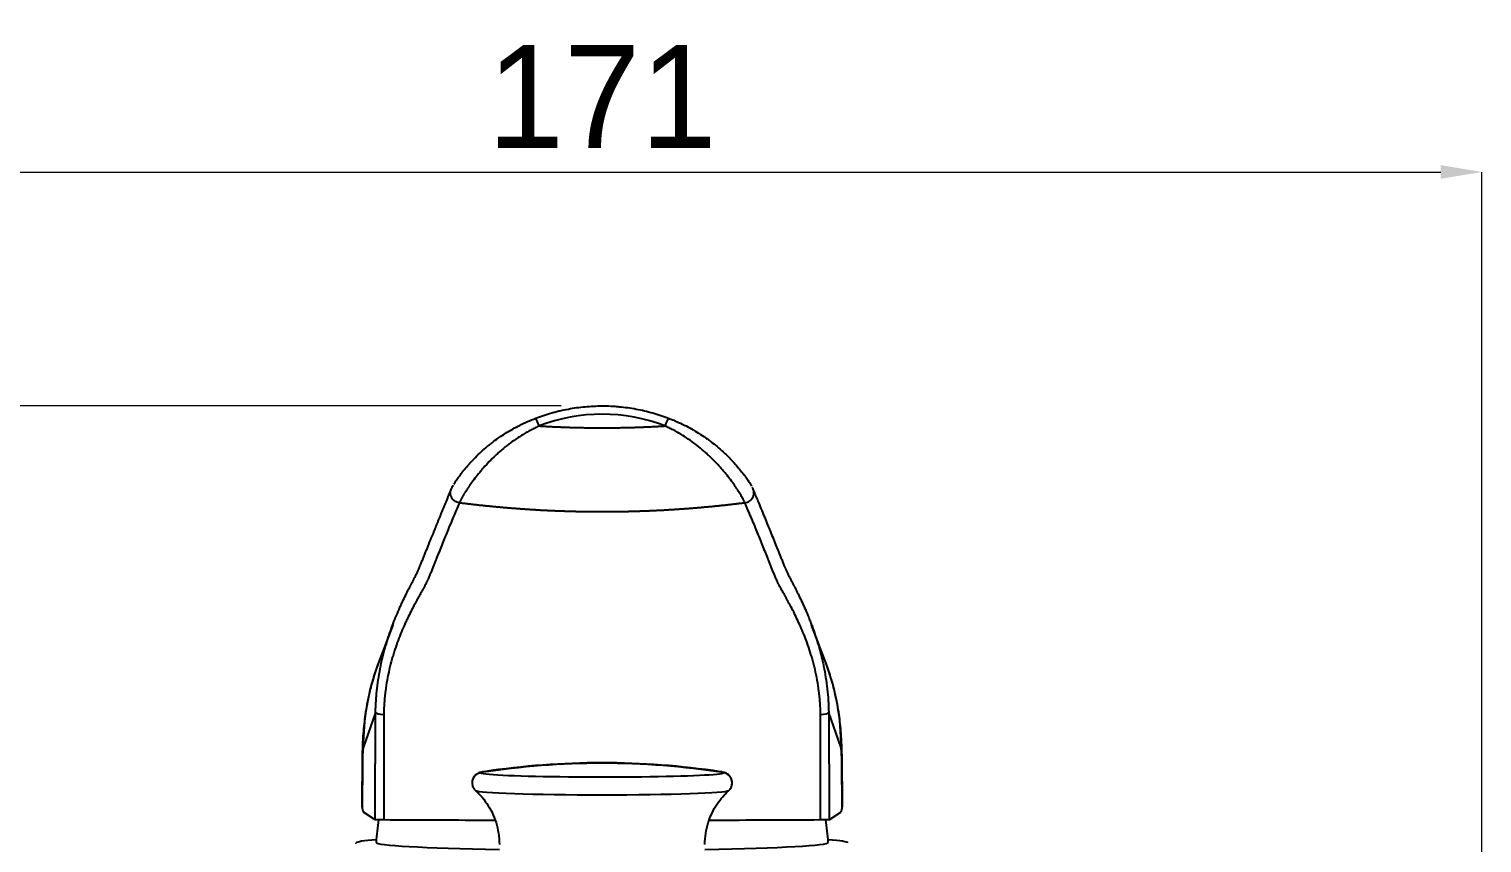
# Model space of a CAD drawing. Extents: x 0 to 1128, y 0 to 827.
# Drawn here: x 217.8 to 359.2, y 289.4 to 368.5 of the extents above; entities that cross this region are included whole.
import ezdxf

# ---------------------------------------------------------------- set-up
doc = ezdxf.new("R2010")
doc.units = 0
doc.header["$LTSCALE"] = 10
doc.header["$MEASUREMENT"] = 0
doc.header["$PDMODE"] = 3
doc.header["$PDSIZE"] = -10
doc.layers.get('0').update_dxf_attribs({"linetype": 'CONTINUOUS'})
doc.layers.get('DEFPOINTS').update_dxf_attribs({"linetype": 'CONTINUOUS'})
doc.layers.add('1', color=7, linetype='CONTINUOUS')
doc.styles.add('Daelim Dimension', font='')
doc.styles.get('Daelim Dimension').set_extended_font_data('나눔고딕')
doc.dimstyles.new('DEFAULT', dxfattribs={"dimscale": 2, "dimtxt": 2, "dimasz": 2, "dimexe": 0, "dimexo": 2, "dimgap": 1, "dimtad": 1, "dimdec": 1, "dimzin": 9, "dimdsep": 46, "dimtxsty": 'Daelim Dimension', "dimcen": 0.5, "dimclrd": 252, "dimclre": 252, "dimclrt": 3, "dimadec": 1, "dimazin": 0, "dimtfac": 1, "dimtdec": 1, "dimtix": 1, "dimtmove": 0, "dimatfit": 3, "dimfxl": 1, "dimtolj": 1, "dimtzin": 1, "dimlwd": 9, "dimlwe": 9, "dimarcsym": 0})

# ---------------------------------------------------------------- blocks, each defined once
blk = doc.blocks.new('*D21')
at = {"color": 5, "lineweight": 9, "ltscale": 0.5, "transparency": 16777216}
for p, q in [((269.57, 331.87), (148.31, 331.87)), ((148.31, 236.67), (148.31, 327.87)), ((209.6, 232.67), (148.31, 232.67))]:
    blk.add_line(p, q, dxfattribs=at)
at = {"color": 5, "ltscale": 0.5, "transparency": 16777216}
for points in [[(147.64, 327.87), (148.98, 327.87), (148.31, 331.87)], [(147.64, 236.67), (148.98, 236.67), (148.31, 232.67)]]:
    blk.add_solid(points, dxfattribs=at)
at = {"layer": 'DEFPOINTS', "color": 0, "ltscale": 0.5, "transparency": 16777216}
for p in [(148.31, 331.87), (273.57, 331.87), (213.6, 232.67)]:
    blk.add_point(p, dxfattribs=at)
at = {"color": 7, "lineweight": -3, "ltscale": 0.5, "transparency": 16777216, "insert": (140.87, 282.27), "char_height": 10, "attachment_point": 5, "rotation": 90, "style": 'Daelim Dimension'}
blk.add_mtext('\\A1;99', dxfattribs=at)
blk = doc.blocks.new('*D22')
at = {"color": 5, "lineweight": 9, "ltscale": 0.5, "transparency": 16777216}
for p, q in [((187.97, 257.17), (187.97, 354.62)), ((191.97, 354.62), (355.16, 354.62)), ((359.16, 257.17), (359.16, 354.62))]:
    blk.add_line(p, q, dxfattribs=at)
at = {"color": 5, "ltscale": 0.5, "transparency": 16777216}
for points in [[(191.97, 355.29), (191.97, 353.96), (187.97, 354.62)], [(355.16, 355.29), (355.16, 353.96), (359.16, 354.62)]]:
    blk.add_solid(points, dxfattribs=at)
at = {"layer": 'DEFPOINTS', "color": 0, "ltscale": 0.5, "transparency": 16777216}
for p in [(359.16, 354.62), (187.97, 253.17), (359.16, 253.17)]:
    blk.add_point(p, dxfattribs=at)
at = {"color": 7, "lineweight": -3, "ltscale": 0.5, "transparency": 16777216, "insert": (273.57, 361.96), "char_height": 10, "attachment_point": 5, "style": 'Daelim Dimension'}
blk.add_mtext('\\A1;171', dxfattribs=at)

msp = doc.modelspace()

# ---------------------------------------------------------------- linework, layer by layer
at = {"layer": '1', "color": 7, "linetype": 'Continuous', "lineweight": -3}
for p, q in [((253.19, 310.55), (251.79, 306.82)), ((295.36, 306.82), (293.95, 310.56)), ((251.53, 302.04), (250.33, 298.63)), ((296.81, 298.63), (295.61, 302.04)), ((250.22, 297.42), (250.18, 293.29)), ((250.25, 297.2), (250.21, 292.79)), ((296.93, 292.79), (296.89, 297.2)), ((296.96, 293.29), (296.92, 297.42)), ((251.49, 291.63), (250.35, 292.36)), ((295.65, 291.63), (296.79, 292.36))]:
    msp.add_line(p, q, dxfattribs=at)
for centre, radius, start, end in [((273.57, 220.31), 76.85, 81.3926, 98.6074), ((273.57, 288.06), 22.04, 170.7155, 176.4584), ((273.57, 288.06), 22.04, 3.5416, 9.2966)]:
    msp.add_arc(centre, radius, start, end, dxfattribs=at)
for centre, major_axis, ratio, start_param, end_param in [((273.57, 314.58), (16.76, 0), 0.983588, 1.196374, 1.945198), ((273.57, 298.83), (-23.24, 0), 0.987739, 5.92761, 5.934718), ((273.57, 298.83), (-23.24, 0), 0.987739, 3.132897, 3.497167), ((273.57, 298.83), (-23.24, 0), 0.987739, 5.934718, 6.291881), ((252.53, 302.04), (1, -0.011), 0.194521, 3.198322, 4.510786), ((294.61, 302.04), (-1, -0.011), 0.19495, 1.772358, 3.084859), ((273.57, 297.41), (-23.35, 0), 0.164624, 6.257179, 6.338072), ((273.57, 220.31), (-76.85, 0), 0.999391, 4.712389, 4.866589), ((273.57, 220.31), (76.85, 0), 0.999391, 1.416596, 1.570796), ((273.57, 297.41), (-23.35, 0), 0.164624, 3.086706, 3.167578), ((261.92, 295.22), (1, 0), 0.999391, 1.724996, 3.1339), ((273.57, 296.2), (-11.8, 0), 0.034899, 6.154674, 6.283185), ((273.57, 296.2), (11.8, 0), 0.034899, 3.141593, 3.52472), ((273.57, 296.2), (-11.8, 0), 0.034899, 6.056549, 6.154674), ((273.57, 296.2), (11.8, 0), 0.034899, 3.52472, 5.948459), ((273.57, 296.2), (11.8, 0), 0.034899, 5.948458, 6.283185), ((273.57, 296.2), (-11.8, 0), 0.034899, 3.279381, 3.368229), ((273.57, 296.2), (-11.8, 0), 0.034899, 3.141593, 3.279381), ((285.22, 295.22), (-1, 0), 0.999391, 3.156416, 4.558189), ((261.92, 295.22), (1, 0), 0.999391, 3.133901, 3.15786), ((273.57, 294.48), (12.32, 0), 0.034899, 3.182287, 6.24102), ((285.22, 295.22), (-1, 0), 0.999391, 3.131298, 3.156417), ((250.37, 302.36), (0, 10), 0.055702, 2.846716, 3.105896), ((296.77, 302.36), (0, 10), 0.055702, 3.177289, 3.43647), ((273.57, 288.06), (22.04, 0), 0.999391, 2.979493, 3.079817), ((273.57, 288.06), (-22.04, 0), 0.999391, 3.203368, 3.303693), ((273.56, 289.35), (23.94, 0), 0.035199, 2.732835, 3.119519), ((273.57, 289.42), (-22, 0), 0.034899, 0, 1.098968), ((273.57, 289.42), (-22, 0), 0.034899, 2.042624, 3.141593), ((273.58, 289.35), (23.94, 0), 0.035199, 0.022074, 0.408757)]:
    msp.add_ellipse(centre, major_axis=major_axis, ratio=ratio, start_param=start_param, end_param=end_param, dxfattribs=at)
for points, degree, knots in [([(267.08, 330.66), (267.6, 330.86), (268.12, 331.04), (268.73, 331.21), (268.79, 331.23), (268.93, 331.27), (268.99, 331.28), (269.2, 331.34), (269.6, 331.44), (270.01, 331.52), (270.82, 331.67), (271.91, 331.82), (273.02, 331.87), (273.84, 331.87), (274.12, 331.87), (274.54, 331.85), (274.68, 331.84), (274.89, 331.83), (274.95, 331.82), (275.09, 331.81), (275.16, 331.8), (275.79, 331.75), (276.34, 331.67), (277.42, 331.47), (277.96, 331.34), (279.02, 331.04), (279.55, 330.86), (280.07, 330.66)], 3, [0, 0, 0, 0, 0.125, 0.125, 0.140625, 0.140625, 0.15625, 0.15625, 0.1875, 0.25, 0.25, 0.375, 0.5, 0.5, 0.5625, 0.5625, 0.59375, 0.59375, 0.609375, 0.609375, 0.625, 0.625, 0.75, 0.75, 0.875, 0.875, 1, 1, 1, 1]), ([(259.13, 324.25), (259.17, 324.31), (259.21, 324.37), (259.28, 324.47), (259.29, 324.5), (259.32, 324.54), (259.33, 324.56), (259.35, 324.59), (259.4, 324.66), (259.45, 324.74), (259.59, 324.93), (259.7, 325.07), (259.87, 325.3), (259.93, 325.38), (260.01, 325.48), (260.02, 325.5), (260.05, 325.54), (260.1, 325.6), (260.15, 325.66), (260.32, 325.87), (260.47, 326.04), (260.7, 326.3), (260.78, 326.38), (260.9, 326.51), (260.94, 326.56), (261.03, 326.65), (261.07, 326.69), (261.29, 326.91), (261.47, 327.09), (261.84, 327.44), (262.04, 327.61), (262.34, 327.87), (262.44, 327.96), (262.59, 328.08), (262.65, 328.12), (262.75, 328.21), (262.8, 328.25), (263.07, 328.45), (263.28, 328.61), (263.72, 328.92), (263.95, 329.07), (264.4, 329.35), (264.63, 329.49), (265.11, 329.76), (265.34, 329.88), (265.65, 330.04), (265.71, 330.07), (265.83, 330.13), (266.01, 330.21), (266.2, 330.3), (266.57, 330.46), (266.82, 330.57), (267.08, 330.66)], 3, [0, 0, 0, 0, 0.048331, 0.048331, 0.065325, 0.065325, 0.073822, 0.073822, 0.082319, 0.116307, 0.116307, 0.184284, 0.184284, 0.218272, 0.218272, 0.226769, 0.226769, 0.235266, 0.25226, 0.25226, 0.320236, 0.320236, 0.354225, 0.354225, 0.371219, 0.371219, 0.388213, 0.388213, 0.456189, 0.456189, 0.524166, 0.524166, 0.558154, 0.558154, 0.575148, 0.575148, 0.592142, 0.592142, 0.660118, 0.660118, 0.728095, 0.728095, 0.796071, 0.796071, 0.864047, 0.864047, 0.881041, 0.881041, 0.898035, 0.932024, 0.932024, 1, 1, 1, 1]), ([(267.44, 329.92), (267.4, 329.9), (267.37, 329.89), (267.31, 329.86), (267.21, 329.81), (266.98, 329.7), (266.66, 329.54), (266.41, 329.4), (266.15, 329.25), (266.03, 329.18), (265.66, 328.96), (265.42, 328.8), (264.94, 328.48), (264.71, 328.31), (264.26, 327.97), (264.03, 327.79), (263.71, 327.51), (263.6, 327.42), (263.44, 327.28), (263.36, 327.2), (263.29, 327.13), (263.23, 327.08), (263.21, 327.06), (262.98, 326.84), (262.78, 326.65), (262.39, 326.25), (262.21, 326.06), (261.95, 325.76), (261.86, 325.66), (261.74, 325.51), (261.7, 325.46), (261.61, 325.36), (261.57, 325.31), (261.38, 325.07), (261.23, 324.88), (260.95, 324.51), (260.82, 324.33), (260.68, 324.13), (260.67, 324.11), (260.64, 324.07), (260.59, 324), (260.5, 323.86), (260.42, 323.74), (260.27, 323.51), (260.18, 323.37), (260.06, 323.17), (260.03, 323.11), (259.98, 323.03), (259.97, 323.02), (259.96, 322.99), (259.93, 322.95), (259.91, 322.9), (259.84, 322.77), (259.79, 322.68), (259.74, 322.57), (259.72, 322.54), (259.7, 322.5), (259.69, 322.48), (259.68, 322.45), (259.68, 322.44), (259.68, 322.44), (259.68, 322.44), (259.68, 322.44), (259.68, 322.43), (259.68, 322.43)], 3, [0, 0, 0, 0, 0.007813, 0.007813, 0.015625, 0.03125, 0.0625, 0.09375, 0.09375, 0.125, 0.125, 0.1875, 0.1875, 0.25, 0.25, 0.3125, 0.3125, 0.34375, 0.34375, 0.359375, 0.367188, 0.367188, 0.375, 0.375, 0.4375, 0.4375, 0.5, 0.5, 0.53125, 0.53125, 0.546875, 0.546875, 0.5625, 0.5625, 0.625, 0.625, 0.6875, 0.6875, 0.695313, 0.695313, 0.703125, 0.71875, 0.75, 0.75, 0.8125, 0.8125, 0.84375, 0.84375, 0.851563, 0.851563, 0.859375, 0.875, 0.875, 0.9375, 0.9375, 0.96875, 0.96875, 0.984375, 0.992188, 0.996094, 0.998047, 0.999023, 0.999023, 1, 1, 1, 1]), ([(267.44, 329.92), (267.42, 329.98), (267.39, 330.03), (267.35, 330.14), (267.33, 330.19), (267.29, 330.29), (267.27, 330.34), (267.23, 330.42), (267.21, 330.46), (267.18, 330.53), (267.16, 330.56), (267.13, 330.61), (267.12, 330.63), (267.1, 330.65), (267.09, 330.66), (267.08, 330.67), (267.08, 330.67), (267.08, 330.66)], 3, [0, 0, 0, 0, 0.125, 0.125, 0.25, 0.25, 0.375, 0.375, 0.5, 0.5, 0.625, 0.625, 0.75, 0.75, 0.875, 0.875, 1, 1, 1, 1]), ([(267.44, 329.92), (267.49, 329.92), (267.49, 329.92), (268.5, 329.86), (271.54, 329.74), (275.6, 329.74), (278.64, 329.86), (279.65, 329.92), (279.65, 329.92), (279.7, 329.92)], 2, [0, 0, 0, 0.023928, 0.023928, 0.182633, 0.500042, 0.817451, 0.976156, 0.976156, 1, 1, 1]), ([(267.44, 329.92), (267.44, 329.92), (267.44, 329.92), (267.44, 329.92), (267.44, 329.92), (267.44, 329.92)], 3, [0, 0, 0, 0, 0.98353, 0.98353, 1, 1, 1, 1]), ([(279.7, 329.92), (279.72, 329.98), (279.75, 330.03), (279.79, 330.14), (279.81, 330.19), (279.85, 330.29), (279.88, 330.34), (279.91, 330.42), (279.93, 330.46), (279.97, 330.53), (279.98, 330.56), (280.01, 330.61), (280.02, 330.63), (280.04, 330.65), (280.05, 330.66), (280.06, 330.67), (280.06, 330.67), (280.07, 330.66)], 3, [0, 0, 0, 0, 0.125, 0.125, 0.25, 0.25, 0.375, 0.375, 0.5, 0.5, 0.625, 0.625, 0.75, 0.75, 0.875, 0.875, 1, 1, 1, 1]), ([(279.7, 329.92), (279.7, 329.92), (279.7, 329.92), (279.7, 329.92), (279.7, 329.92), (279.7, 329.92)], 3, [0, 0, 0, 0, 0.01652, 0.01652, 1, 1, 1, 1]), ([(287.46, 322.43), (287.46, 322.44), (287.46, 322.44), (287.46, 322.44), (287.46, 322.44), (287.46, 322.45), (287.45, 322.48), (287.44, 322.5), (287.42, 322.54), (287.39, 322.61), (287.35, 322.69), (287.3, 322.78), (287.27, 322.83), (287.18, 322.99), (287.11, 323.11), (286.96, 323.37), (286.87, 323.51), (286.74, 323.71), (286.72, 323.75), (286.68, 323.81), (286.66, 323.83), (286.64, 323.87), (286.57, 323.97), (286.49, 324.08), (286.31, 324.34), (286.18, 324.52), (285.91, 324.89), (285.76, 325.08), (285.56, 325.32), (285.5, 325.4), (285.44, 325.47), (285.4, 325.52), (285.38, 325.54), (285.27, 325.67), (285.18, 325.77), (284.92, 326.07), (284.73, 326.26), (284.35, 326.66), (284.15, 326.85), (283.84, 327.14), (283.74, 327.24), (283.53, 327.43), (283.42, 327.52), (283.09, 327.8), (282.87, 327.98), (282.41, 328.32), (282.18, 328.49), (281.71, 328.81), (281.47, 328.97), (280.98, 329.26), (280.73, 329.4), (280.35, 329.6), (280.16, 329.7), (279.93, 329.81), (279.82, 329.87), (279.76, 329.89), (279.74, 329.9), (279.72, 329.91), (279.71, 329.91), (279.7, 329.92)], 3, [0, 0, 0, 0, 0.001953, 0.001953, 0.003906, 0.007813, 0.015625, 0.03125, 0.03125, 0.0625, 0.09375, 0.09375, 0.125, 0.125, 0.1875, 0.1875, 0.25, 0.25, 0.265625, 0.265625, 0.273438, 0.273438, 0.28125, 0.3125, 0.3125, 0.375, 0.375, 0.4375, 0.4375, 0.453125, 0.460938, 0.460938, 0.46875, 0.46875, 0.5, 0.5, 0.5625, 0.5625, 0.625, 0.625, 0.65625, 0.65625, 0.6875, 0.6875, 0.75, 0.75, 0.8125, 0.8125, 0.875, 0.875, 0.9375, 0.9375, 0.96875, 0.984375, 0.992188, 0.996094, 0.998047, 0.998047, 1, 1, 1, 1]), ([(280.07, 330.66), (280.19, 330.62), (280.32, 330.56), (280.51, 330.49), (280.57, 330.46), (280.69, 330.41), (281, 330.27), (281.31, 330.13), (281.79, 329.89), (282.03, 329.76), (282.5, 329.5), (282.73, 329.36), (283.18, 329.07), (283.41, 328.92), (283.74, 328.69), (283.85, 328.62), (284.01, 328.5), (284.07, 328.46), (284.17, 328.37), (284.23, 328.33), (284.49, 328.13), (284.7, 327.96), (285.1, 327.62), (285.29, 327.45), (285.57, 327.18), (285.67, 327.1), (285.8, 326.96), (285.87, 326.9), (285.93, 326.83), (285.98, 326.78), (286, 326.76), (286.2, 326.56), (286.36, 326.39), (286.67, 326.04), (286.81, 325.87), (287.08, 325.54), (287.21, 325.39), (287.35, 325.19), (287.38, 325.16), (287.44, 325.08), (287.52, 324.97), (287.59, 324.87), (287.73, 324.68), (287.81, 324.56), (287.91, 324.4), (287.94, 324.35), (287.98, 324.28), (288, 324.26), (288.02, 324.22), (288.03, 324.2), (288.07, 324.14), (288.09, 324.11), (288.1, 324.08), (288.1, 324.08)], 3, [0, 0, 0, 0, 0.032249, 0.032249, 0.048373, 0.048373, 0.064497, 0.128995, 0.128995, 0.193492, 0.193492, 0.25799, 0.25799, 0.322487, 0.322487, 0.354736, 0.354736, 0.37086, 0.37086, 0.386984, 0.386984, 0.451482, 0.451482, 0.515979, 0.515979, 0.548228, 0.548228, 0.564352, 0.572414, 0.572414, 0.580477, 0.580477, 0.644974, 0.644974, 0.709471, 0.709471, 0.773969, 0.773969, 0.790093, 0.790093, 0.806218, 0.838466, 0.838466, 0.902964, 0.902964, 0.935212, 0.935212, 0.951337, 0.951337, 0.967461, 0.967461, 0.99971, 1, 1, 1, 1]), ([(259.68, 322.43), (259.59, 322.45), (259.51, 322.47), (259.35, 322.54), (259.27, 322.58), (259.13, 322.68), (259.07, 322.75), (258.97, 322.88), (258.92, 322.96), (258.85, 323.11), (258.83, 323.2), (258.81, 323.37), (258.81, 323.45), (258.83, 323.62), (258.85, 323.71), (258.88, 323.79), (258.88, 323.8), (258.88, 323.8)], 3, [0, 0, 0, 0, 0.141636, 0.141636, 0.283271, 0.283271, 0.424907, 0.424907, 0.566542, 0.566542, 0.708178, 0.708178, 0.849813, 0.849813, 0.991449, 0.991449, 1, 1, 1, 1]), ([(259.07, 324.16), (259.07, 324.16), (258.98, 324.01), (258.91, 323.85), (258.88, 323.8), (258.88, 323.8)], 3, [0, 0, 0, 0, 0.029123, 0.997861, 1, 1, 1, 1]), ([(287.46, 322.43), (287.55, 322.45), (287.63, 322.47), (287.79, 322.54), (287.87, 322.58), (288.01, 322.68), (288.07, 322.74), (288.17, 322.88), (288.22, 322.96), (288.29, 323.11), (288.31, 323.2), (288.33, 323.37), (288.34, 323.45), (288.31, 323.62), (288.29, 323.71), (288.26, 323.79), (288.26, 323.8), (288.26, 323.8)], 3, [0, 0, 0, 0, 0.141575, 0.141575, 0.283151, 0.283151, 0.424726, 0.424726, 0.566302, 0.566302, 0.707877, 0.707877, 0.849452, 0.849452, 0.991028, 0.991028, 1, 1, 1, 1]), ([(259.68, 322.43), (259.48, 321.97), (259.28, 321.52), (258.9, 320.6), (258.71, 320.15), (258.33, 319.24), (258.15, 318.79), (257.79, 317.89), (257.61, 317.43), (257.38, 316.87), (257.34, 316.76), (257.25, 316.54), (257.21, 316.43), (257.07, 316.09), (256.99, 315.87), (256.84, 315.52), (256.8, 315.41), (256.7, 315.18), (256.65, 315.06), (256.58, 314.91), (256.56, 314.88), (256.54, 314.82), (256.51, 314.76), (256.48, 314.7), (256.45, 314.64), (256.44, 314.61), (256.39, 314.52), (256.36, 314.46), (256.3, 314.33), (256.26, 314.27), (256.21, 314.16), (256.2, 314.14), (256.17, 314.1), (256.16, 314.08), (256.12, 314), (256.09, 313.95), (256.04, 313.87), (256.03, 313.84), (255.99, 313.78), (255.98, 313.75), (255.93, 313.66), (255.89, 313.6), (255.78, 313.39), (255.7, 313.25), (255.52, 312.93), (255.43, 312.77), (255.24, 312.41), (255.14, 312.21), (254.93, 311.81), (254.82, 311.59), (254.7, 311.34), (254.68, 311.31), (254.65, 311.25), (254.61, 311.16), (254.52, 310.96), (254.43, 310.78), (254.27, 310.41), (254.15, 310.15), (253.93, 309.63), (253.83, 309.35), (253.61, 308.78), (253.51, 308.49), (253.36, 308.03), (253.31, 307.88), (253.24, 307.64), (253.21, 307.56), (253.17, 307.4), (253.14, 307.32), (253.03, 306.92), (252.94, 306.58), (252.78, 305.91), (252.71, 305.56), (252.58, 304.86), (252.53, 304.5), (252.46, 303.95), (252.44, 303.76), (252.41, 303.48), (252.4, 303.39), (252.38, 303.2), (252.38, 303.1), (252.34, 302.63), (252.33, 302.24), (252.33, 301.85)], 3, [0, 0, 0, 0, 0.125, 0.125, 0.25, 0.25, 0.375, 0.375, 0.5, 0.5, 0.53125, 0.53125, 0.5625, 0.5625, 0.625, 0.625, 0.65625, 0.65625, 0.6875, 0.6875, 0.695313, 0.695313, 0.703125, 0.710938, 0.710938, 0.71875, 0.71875, 0.734375, 0.734375, 0.75, 0.75, 0.753906, 0.753906, 0.757813, 0.757813, 0.765625, 0.765625, 0.769531, 0.769531, 0.773438, 0.773438, 0.78125, 0.78125, 0.796875, 0.796875, 0.8125, 0.8125, 0.828125, 0.828125, 0.84375, 0.84375, 0.845703, 0.845703, 0.847656, 0.851563, 0.859375, 0.859375, 0.875, 0.875, 0.890625, 0.890625, 0.90625, 0.90625, 0.914063, 0.914063, 0.917969, 0.917969, 0.921875, 0.921875, 0.9375, 0.9375, 0.953125, 0.953125, 0.96875, 0.96875, 0.976563, 0.976563, 0.980469, 0.980469, 0.984375, 0.984375, 1, 1, 1, 1]), ([(287.46, 322.43), (287.41, 322.43), (287.31, 322.41), (287.15, 322.39), (286.99, 322.37), (286.84, 322.36), (286.68, 322.34), (286.53, 322.32), (286.37, 322.3), (286.21, 322.28), (286.06, 322.26), (285.9, 322.25), (285.74, 322.23), (285.59, 322.21), (285.43, 322.19), (285.27, 322.18), (285.12, 322.16), (284.96, 322.14), (284.8, 322.13), (284.65, 322.11), (284.49, 322.1), (284.33, 322.08), (284.18, 322.06), (284.02, 322.05), (283.86, 322.03), (283.71, 322.02), (283.55, 322.01), (283.39, 321.99), (283.24, 321.98), (283.08, 321.96), (282.92, 321.95), (282.77, 321.94), (282.61, 321.92), (282.45, 321.91), (282.29, 321.9), (282.14, 321.89), (281.98, 321.87), (281.82, 321.86), (281.67, 321.85), (281.51, 321.84), (281.35, 321.83), (281.2, 321.82), (281.04, 321.81), (280.88, 321.8), (280.72, 321.79), (280.57, 321.78), (280.41, 321.77), (280.25, 321.76), (280.1, 321.75), (279.94, 321.74), (279.78, 321.73), (279.62, 321.72), (279.47, 321.71), (279.31, 321.7), (279.15, 321.7), (279, 321.69), (278.84, 321.68), (278.68, 321.67), (278.52, 321.67), (278.37, 321.66), (278.21, 321.65), (278.05, 321.65), (277.9, 321.64), (277.74, 321.63), (277.58, 321.63), (277.42, 321.62), (277.27, 321.62), (277.11, 321.61), (276.95, 321.61), (276.79, 321.6), (276.64, 321.6), (276.48, 321.59), (276.32, 321.59), (276.17, 321.59), (276.01, 321.58), (275.85, 321.58), (275.69, 321.58), (275.54, 321.57), (275.38, 321.57), (275.22, 321.57), (275.06, 321.57), (274.91, 321.56), (274.75, 321.56), (274.59, 321.56), (274.43, 321.56), (274.28, 321.56), (274.12, 321.56), (273.96, 321.56), (273.81, 321.56), (273.65, 321.56), (273.49, 321.56), (273.33, 321.56), (273.18, 321.56), (273.02, 321.56), (272.86, 321.56), (272.7, 321.56), (272.55, 321.56), (272.39, 321.56), (272.23, 321.56), (272.07, 321.57), (271.92, 321.57), (271.76, 321.57), (271.6, 321.57), (271.45, 321.58), (271.29, 321.58), (271.13, 321.58), (270.97, 321.59), (270.82, 321.59), (270.66, 321.59), (270.5, 321.6), (270.34, 321.6), (270.19, 321.61), (270.03, 321.61), (269.87, 321.62), (269.72, 321.62), (269.56, 321.63), (269.4, 321.63), (269.24, 321.64), (269.09, 321.65), (268.93, 321.65), (268.77, 321.66), (268.61, 321.67), (268.46, 321.67), (268.3, 321.68), (268.14, 321.69), (267.99, 321.7), (267.83, 321.7), (267.67, 321.71), (267.51, 321.72), (267.36, 321.73), (267.2, 321.74), (267.04, 321.75), (266.89, 321.76), (266.73, 321.77), (266.57, 321.78), (266.41, 321.79), (266.26, 321.8), (266.1, 321.81), (265.94, 321.82), (265.79, 321.83), (265.63, 321.84), (265.47, 321.85), (265.32, 321.86), (265.16, 321.88), (265, 321.89), (264.85, 321.9), (264.69, 321.91), (264.53, 321.92), (264.37, 321.94), (264.22, 321.95), (264.06, 321.96), (263.9, 321.98), (263.75, 321.99), (263.59, 322.01), (263.43, 322.02), (263.28, 322.04), (263.12, 322.05), (262.96, 322.07), (262.81, 322.08), (262.65, 322.1), (262.49, 322.11), (262.34, 322.13), (262.18, 322.14), (262.02, 322.16), (261.87, 322.18), (261.71, 322.19), (261.55, 322.21), (261.4, 322.23), (261.24, 322.25), (261.08, 322.26), (260.93, 322.28), (260.77, 322.3), (260.61, 322.32), (260.46, 322.34), (260.3, 322.36), (260.15, 322.38), (259.99, 322.39), (259.83, 322.41), (259.73, 322.43), (259.68, 322.43)], 3, [0, 0, 0, 0, 0.005658, 0.011315, 0.016972, 0.022629, 0.028286, 0.033942, 0.039598, 0.045254, 0.05091, 0.056565, 0.06222, 0.067875, 0.07353, 0.079185, 0.084839, 0.090493, 0.096147, 0.101801, 0.107455, 0.113108, 0.118761, 0.124414, 0.130067, 0.135719, 0.141372, 0.147024, 0.152676, 0.158328, 0.16398, 0.169631, 0.175282, 0.180933, 0.186584, 0.192235, 0.197886, 0.203536, 0.209187, 0.214837, 0.220487, 0.226137, 0.231786, 0.237436, 0.243086, 0.248735, 0.254384, 0.260033, 0.265682, 0.271331, 0.276979, 0.282628, 0.288276, 0.293925, 0.299573, 0.305221, 0.310869, 0.316517, 0.322165, 0.327812, 0.33346, 0.339107, 0.344755, 0.350402, 0.356049, 0.361696, 0.367343, 0.37299, 0.378637, 0.384284, 0.389931, 0.395578, 0.401224, 0.406871, 0.412517, 0.418164, 0.42381, 0.429457, 0.435103, 0.440749, 0.446395, 0.452042, 0.457688, 0.463334, 0.46898, 0.474626, 0.480272, 0.485918, 0.491564, 0.49721, 0.502856, 0.508502, 0.514148, 0.519794, 0.52544, 0.531086, 0.536732, 0.542378, 0.548024, 0.553671, 0.559317, 0.564963, 0.570609, 0.576255, 0.581901, 0.587547, 0.593194, 0.59884, 0.604486, 0.610133, 0.615779, 0.621426, 0.627072, 0.632719, 0.638365, 0.644012, 0.649659, 0.655306, 0.660953, 0.6666, 0.672247, 0.677894, 0.683541, 0.689188, 0.694836, 0.700483, 0.706131, 0.711778, 0.717426, 0.723074, 0.728722, 0.73437, 0.740018, 0.745667, 0.751315, 0.756964, 0.762612, 0.768261, 0.77391, 0.779559, 0.785208, 0.790857, 0.796507, 0.802157, 0.807806, 0.813456, 0.819106, 0.824756, 0.830407, 0.836057, 0.841708, 0.847359, 0.853009, 0.858661, 0.864312, 0.869963, 0.875615, 0.881267, 0.886919, 0.892571, 0.898223, 0.903876, 0.909529, 0.915182, 0.920835, 0.926488, 0.932142, 0.937795, 0.943449, 0.949103, 0.954758, 0.960412, 0.966067, 0.971722, 0.977377, 0.983032, 0.988688, 0.994344, 1, 1, 1, 1]), ([(294.81, 301.85), (294.81, 302.24), (294.8, 302.62), (294.76, 303.19), (294.74, 303.37), (294.71, 303.74), (294.65, 304.29), (294.56, 304.83), (294.44, 305.54), (294.36, 305.88), (294.26, 306.31), (294.24, 306.39), (294.2, 306.56), (294.14, 306.81), (294.07, 307.06), (293.94, 307.54), (293.84, 307.85), (293.64, 308.46), (293.54, 308.75), (293.33, 309.32), (293.22, 309.6), (292.99, 310.14), (292.88, 310.39), (292.66, 310.88), (292.55, 311.12), (292.33, 311.57), (292.23, 311.78), (292.02, 312.19), (291.92, 312.38), (291.77, 312.66), (291.72, 312.74), (291.66, 312.85), (291.65, 312.87), (291.63, 312.92), (291.59, 312.98), (291.56, 313.04), (291.45, 313.24), (291.37, 313.38), (291.22, 313.65), (291.15, 313.77), (291.06, 313.93), (291.03, 313.98), (290.98, 314.08), (290.96, 314.12), (290.89, 314.25), (290.85, 314.32), (290.8, 314.42), (290.78, 314.45), (290.75, 314.51), (290.74, 314.54), (290.71, 314.6), (290.69, 314.63), (290.66, 314.69), (290.65, 314.72), (290.61, 314.81), (290.58, 314.87), (290.5, 315.05), (290.45, 315.17), (290.35, 315.4), (290.3, 315.51), (290.16, 315.86), (290.07, 316.08), (289.94, 316.42), (289.89, 316.53), (289.8, 316.75), (289.58, 317.32), (289.36, 317.88), (288.99, 318.78), (288.81, 319.24), (288.44, 320.14), (288.25, 320.6), (287.86, 321.51), (287.66, 321.97), (287.46, 322.43)], 3, [0, 0, 0, 0, 0.015625, 0.015625, 0.023438, 0.023438, 0.03125, 0.046875, 0.046875, 0.0625, 0.0625, 0.066406, 0.066406, 0.070313, 0.078125, 0.078125, 0.09375, 0.09375, 0.109375, 0.109375, 0.125, 0.125, 0.140625, 0.140625, 0.15625, 0.15625, 0.171875, 0.171875, 0.1875, 0.1875, 0.195313, 0.195313, 0.197266, 0.197266, 0.199219, 0.203125, 0.203125, 0.21875, 0.21875, 0.234375, 0.234375, 0.242188, 0.242188, 0.25, 0.25, 0.265625, 0.265625, 0.273438, 0.273438, 0.28125, 0.28125, 0.289063, 0.289063, 0.296875, 0.296875, 0.3125, 0.3125, 0.34375, 0.34375, 0.375, 0.375, 0.4375, 0.4375, 0.46875, 0.46875, 0.5, 0.625, 0.625, 0.75, 0.75, 0.875, 0.875, 1, 1, 1, 1]), ([(288.28, 323.67), (288.43, 323.31), (288.58, 322.95), (288.93, 322.12), (289.12, 321.65), (289.5, 320.71), (289.69, 320.25), (290.07, 319.32), (290.26, 318.86), (290.49, 318.28), (290.53, 318.17), (290.63, 317.94), (290.67, 317.82), (290.81, 317.47), (290.9, 317.24), (291.05, 316.89), (291.1, 316.77), (291.17, 316.59), (291.2, 316.53), (291.25, 316.4), (291.27, 316.34), (291.31, 316.25), (291.33, 316.2), (291.36, 316.14), (291.38, 316.08), (291.4, 316.03), (291.43, 315.97), (291.44, 315.93), (291.49, 315.83), (291.52, 315.75), (291.58, 315.62), (291.61, 315.58), (291.66, 315.48), (291.68, 315.43), (291.77, 315.26), (291.83, 315.14), (291.97, 314.87), (292.05, 314.72), (292.18, 314.47), (292.22, 314.39), (292.28, 314.28), (292.29, 314.26), (292.31, 314.21), (292.32, 314.19), (292.36, 314.12), (292.47, 313.89), (292.6, 313.64), (292.8, 313.23), (292.91, 313.01), (293.12, 312.55), (293.23, 312.31), (293.45, 311.81), (293.56, 311.55), (293.72, 311.14), (293.78, 311.01), (293.89, 310.72), (293.94, 310.58), (294.1, 310.15), (294.21, 309.85), (294.41, 309.24), (294.51, 308.92), (294.7, 308.28), (294.79, 307.94), (294.92, 307.43), (294.96, 307.26), (295.01, 307.04), (295.02, 307), (295.04, 306.91), (295.05, 306.87), (295.08, 306.73), (295.1, 306.65), (295.19, 306.2), (295.26, 305.84), (295.37, 305.11), (295.43, 304.73), (295.51, 303.98), (295.54, 303.6), (295.59, 302.83), (295.61, 302.44), (295.61, 302.04)], 3, [0, 0, 0, 0, 0.098229, 0.098229, 0.227053, 0.227053, 0.355878, 0.355878, 0.484702, 0.484702, 0.516908, 0.516908, 0.549114, 0.549114, 0.613527, 0.613527, 0.645733, 0.645733, 0.661836, 0.661836, 0.677939, 0.677939, 0.68599, 0.690016, 0.694042, 0.702093, 0.702093, 0.710145, 0.710145, 0.726248, 0.726248, 0.7343, 0.7343, 0.742351, 0.742351, 0.758454, 0.758454, 0.774557, 0.774557, 0.782609, 0.782609, 0.784622, 0.784622, 0.786634, 0.786634, 0.79066, 0.806763, 0.806763, 0.822866, 0.822866, 0.838969, 0.838969, 0.855072, 0.855072, 0.863124, 0.863124, 0.871176, 0.871176, 0.887279, 0.887279, 0.903382, 0.903382, 0.919485, 0.919485, 0.927536, 0.927536, 0.929549, 0.929549, 0.931562, 0.931562, 0.935588, 0.935588, 0.951691, 0.951691, 0.967794, 0.967794, 0.983897, 0.983897, 1, 1, 1, 1]), ([(251.53, 302.04), (251.53, 302.44), (251.55, 302.83), (251.58, 303.32), (251.59, 303.42), (251.6, 303.61), (251.61, 303.71), (251.63, 304), (251.65, 304.19), (251.72, 304.76), (251.77, 305.13), (251.89, 305.87), (251.96, 306.23), (252.1, 306.94), (252.18, 307.28), (252.31, 307.8), (252.36, 307.97), (252.42, 308.22), (252.45, 308.3), (252.49, 308.47), (252.52, 308.55), (252.64, 308.95), (252.74, 309.27), (252.94, 309.88), (253.05, 310.18), (253.26, 310.75), (253.37, 311.03), (253.59, 311.57), (253.7, 311.83), (253.87, 312.21), (253.92, 312.33), (253.99, 312.48), (254, 312.51), (254.03, 312.57), (254.07, 312.66), (254.11, 312.75), (254.25, 313.04), (254.35, 313.26), (254.56, 313.67), (254.65, 313.87), (254.84, 314.24), (254.93, 314.41), (255.1, 314.73), (255.18, 314.88), (255.27, 315.05), (255.28, 315.09), (255.32, 315.15), (255.34, 315.19), (255.38, 315.28), (255.45, 315.4), (255.5, 315.51), (255.55, 315.6), (255.57, 315.65), (255.63, 315.77), (255.66, 315.85), (255.72, 315.98), (255.74, 316.04), (255.78, 316.13), (255.79, 316.16), (255.82, 316.23), (255.83, 316.26), (255.86, 316.32), (255.87, 316.35), (255.9, 316.41), (255.91, 316.45), (255.95, 316.54), (255.97, 316.6), (256.05, 316.78), (256.1, 316.9), (256.19, 317.14), (256.24, 317.25), (256.33, 317.49), (256.43, 317.72), (256.52, 317.94), (256.61, 318.17), (256.66, 318.29), (256.81, 318.67), (256.91, 318.93), (257.02, 319.2)], 3, [0, 0, 0, 0, 0.027341, 0.027341, 0.034176, 0.034176, 0.041012, 0.041012, 0.054682, 0.054682, 0.082023, 0.082023, 0.109364, 0.109364, 0.136705, 0.136705, 0.150376, 0.150376, 0.157211, 0.157211, 0.164046, 0.164046, 0.191388, 0.191388, 0.218729, 0.218729, 0.24607, 0.24607, 0.273411, 0.273411, 0.287081, 0.287081, 0.290499, 0.290499, 0.293917, 0.300752, 0.300752, 0.328093, 0.328093, 0.355434, 0.355434, 0.382775, 0.382775, 0.410116, 0.410116, 0.416951, 0.416951, 0.423787, 0.423787, 0.437457, 0.451128, 0.451128, 0.464798, 0.464798, 0.492139, 0.492139, 0.519481, 0.519481, 0.533151, 0.533151, 0.546822, 0.546822, 0.560492, 0.560492, 0.574163, 0.574163, 0.601504, 0.601504, 0.656186, 0.656186, 0.710868, 0.710868, 0.76555, 0.820232, 0.820232, 0.874915, 0.874915, 1, 1, 1, 1]), ([(251.79, 306.82), (251.6, 306.34), (251.29, 305.42), (250.94, 304.07), (250.69, 302.9), (250.52, 301.89), (250.4, 300.92), (250.31, 299.95), (250.25, 298.82), (250.23, 297.98), (250.23, 297.51)], 3, [0, 0, 0, 0, 0.17144, 0.316635, 0.438648, 0.540129, 0.632333, 0.736941, 0.85865, 1, 1, 1, 1]), ([(296.92, 297.51), (296.91, 297.98), (296.89, 298.82), (296.83, 299.95), (296.74, 300.92), (296.62, 301.89), (296.45, 302.9), (296.2, 304.07), (295.85, 305.42), (295.54, 306.34), (295.36, 306.82)], 3, [0, 0, 0, 0, 0.141349, 0.263059, 0.367667, 0.45987, 0.561352, 0.683364, 0.82856, 1, 1, 1, 1]), ([(251.49, 291.63), (251.49, 292.5), (251.49, 293.37), (251.5, 294.67), (251.5, 295.11), (251.5, 295.76), (251.5, 295.98), (251.5, 296.41), (251.5, 296.63), (251.5, 297.06), (251.51, 297.28), (251.51, 297.6), (251.51, 297.71), (251.51, 297.93), (251.51, 298.47), (251.51, 299.01), (251.51, 299.88), (251.52, 300.31), (251.52, 300.96), (251.52, 301.18), (251.52, 301.61), (251.53, 301.82), (251.53, 302.04)], 3, [0, 0, 0, 0, 0.25, 0.25, 0.375, 0.375, 0.4375, 0.4375, 0.5, 0.5, 0.5625, 0.5625, 0.59375, 0.59375, 0.625, 0.75, 0.75, 0.875, 0.875, 0.9375, 0.9375, 1, 1, 1, 1]), ([(252.33, 301.85), (252.32, 301.64), (252.32, 301.43), (252.32, 301.11), (252.32, 301.01), (252.32, 300.79), (252.32, 300.69), (252.33, 300.16), (252.33, 299.73), (252.33, 298.87), (252.33, 298.45), (252.33, 297.91), (252.33, 297.8), (252.33, 297.59), (252.33, 297.27), (252.33, 296.95), (252.33, 296.52), (252.33, 296.31), (252.33, 295.88), (252.33, 295.67), (252.33, 295.02), (252.33, 294.6), (252.33, 293.31), (252.32, 292.46), (252.32, 291.6)], 3, [0, 0, 0, 0, 0.0625, 0.0625, 0.09375, 0.09375, 0.125, 0.125, 0.25, 0.25, 0.375, 0.375, 0.40625, 0.40625, 0.4375, 0.5, 0.5, 0.5625, 0.5625, 0.625, 0.625, 0.75, 0.75, 1, 1, 1, 1]), ([(294.82, 291.6), (294.82, 292.46), (294.81, 293.31), (294.81, 294.38), (294.81, 294.59), (294.81, 295.02), (294.81, 295.24), (294.81, 295.88), (294.81, 296.3), (294.81, 296.95), (294.81, 297.27), (294.81, 297.59), (294.81, 297.8), (294.81, 297.91), (294.81, 298.44), (294.81, 298.87), (294.81, 299.72), (294.82, 300.15), (294.82, 300.68), (294.82, 300.79), (294.82, 301), (294.82, 301.32), (294.82, 301.64), (294.81, 301.85)], 3, [0, 0, 0, 0, 0.25, 0.25, 0.3125, 0.3125, 0.375, 0.375, 0.5, 0.5, 0.5625, 0.59375, 0.59375, 0.625, 0.625, 0.75, 0.75, 0.875, 0.875, 0.90625, 0.90625, 0.9375, 1, 1, 1, 1]), ([(295.61, 302.04), (295.61, 301.82), (295.62, 301.61), (295.62, 301.18), (295.62, 300.96), (295.63, 300.31), (295.63, 299.88), (295.63, 299.01), (295.63, 298.58), (295.63, 298.04), (295.63, 297.93), (295.63, 297.71), (295.63, 297.6), (295.64, 297.28), (295.64, 297.06), (295.64, 296.41), (295.64, 295.97), (295.64, 295.32), (295.64, 295.11), (295.64, 294.67), (295.64, 294.46), (295.65, 293.37), (295.65, 292.5), (295.65, 291.63)], 3, [0, 0, 0, 0, 0.0625, 0.0625, 0.125, 0.125, 0.25, 0.25, 0.375, 0.375, 0.40625, 0.40625, 0.4375, 0.4375, 0.5, 0.5, 0.625, 0.625, 0.6875, 0.6875, 0.75, 0.75, 1, 1, 1, 1]), ([(261.75, 296.23), (261.73, 296.22), (261.65, 296.2), (261.51, 296.15), (261.28, 296.01), (261.06, 295.77), (260.94, 295.47), (260.92, 295.28), (260.92, 295.22)], 3, [0, 0, 0, 0, 0.140535, 0.362744, 0.535252, 0.713327, 0.906188, 1, 1, 1, 1]), ([(286.22, 295.22), (286.21, 295.37), (286.17, 295.61), (285.98, 295.89), (285.78, 296.06), (285.6, 296.16), (285.47, 296.21), (285.39, 296.23), (285.36, 296.24)], 3, [0, 0, 0, 0, 0.200472, 0.356623, 0.499204, 0.645506, 0.830101, 1, 1, 1, 1]), ([(260.92, 295.22), (260.92, 295.06), (260.97, 294.83), (261.14, 294.57), (261.24, 294.48), (261.27, 294.45)], 3, [0, 0, 0, 0, 0.46032, 0.81887, 1, 1, 1, 1]), ([(261.26, 294.44), (261.42, 294.3), (261.82, 293.92), (262.37, 293.21), (262.88, 292.32), (263.27, 291.35), (263.51, 290.31), (263.57, 289.59), (263.57, 289.22)], 3, [0, 0, 0, 0, 0.111769, 0.282367, 0.456984, 0.634039, 0.812503, 1, 1, 1, 1]), ([(283.57, 289.22), (283.57, 289.58), (283.62, 290.29), (283.86, 291.32), (284.23, 292.27), (284.71, 293.12), (285.26, 293.84), (285.66, 294.25), (285.86, 294.43)], 3, [0, 0, 0, 0, 0.182073, 0.363497, 0.536929, 0.703026, 0.861926, 1, 1, 1, 1]), ([(285.85, 294.43), (285.85, 294.43), (285.92, 294.48), (286.09, 294.67), (286.2, 294.96), (286.22, 295.15), (286.22, 295.22)], 3, [0, 0, 0, 0, 0.012984, 0.391173, 0.800765, 1, 1, 1, 1]), ([(250.18, 293.27), (250.18, 293.2), (250.18, 293.14), (250.19, 292.97), (250.2, 292.87), (250.21, 292.79)], 3, [0, 0, 0, 0, 0.346125, 0.346125, 1, 1, 1, 1]), ([(296.93, 292.79), (296.94, 292.87), (296.95, 292.97), (296.96, 293.14), (296.96, 293.2), (296.96, 293.27)], 3, [0, 0, 0, 0, 0.653875, 0.653875, 1, 1, 1, 1]), ([(252.32, 291.6), (252.26, 291.6), (252.16, 291.6), (252.05, 291.6), (251.95, 291.61), (251.91, 291.61), (251.82, 291.61), (251.78, 291.61), (251.7, 291.61), (251.67, 291.62), (251.61, 291.62), (251.58, 291.62), (251.54, 291.62), (251.52, 291.63), (251.5, 291.63), (251.49, 291.63), (251.49, 291.63)], 3, [0, 0, 0, 0, 0.125, 0.25, 0.25, 0.375, 0.375, 0.5, 0.5, 0.625, 0.625, 0.75, 0.75, 0.875, 0.875, 1, 1, 1, 1]), ([(263.16, 291.55), (263.07, 291.55), (262.99, 291.55), (261.13, 291.56), (259.36, 291.57), (255.83, 291.58), (254.08, 291.59), (252.32, 291.6)], 3, [0, 0, 0, 0, 0.023378, 0.023378, 0.511689, 0.511689, 1, 1, 1, 1]), ([(294.82, 291.6), (293.07, 291.59), (291.31, 291.58), (287.78, 291.57), (286.01, 291.56), (284.15, 291.55), (284.06, 291.55), (283.98, 291.55)], 3, [0, 0, 0, 0, 0.48846, 0.48846, 0.97692, 0.97692, 1, 1, 1, 1]), ([(295.65, 291.63), (295.65, 291.63), (295.63, 291.63), (295.6, 291.62), (295.56, 291.62), (295.53, 291.62), (295.47, 291.62), (295.44, 291.61), (295.36, 291.61), (295.32, 291.61), (295.23, 291.61), (295.19, 291.61), (295.09, 291.6), (295.04, 291.6), (294.93, 291.6), (294.88, 291.6), (294.82, 291.6)], 3, [0, 0, 0, 0, 0.125, 0.25, 0.25, 0.375, 0.375, 0.5, 0.5, 0.625, 0.625, 0.75, 0.75, 0.875, 0.875, 1, 1, 1, 1])]:
    msp.add_open_spline(points, degree=degree, knots=knots, dxfattribs=at)
for points, degree in [([(258.89, 323.81), (257.89, 321.42), (256.98, 319.13)], 2), ([(288.26, 323.8), (288.22, 323.88), (288.19, 323.95)], 2), ([(288.35, 323.57), (288.25, 323.8)], 1), ([(250.33, 298.63), (250.29, 298.52), (250.26, 297.95), (250.25, 297.2)], 3), ([(296.89, 297.2), (296.88, 297.94), (296.85, 298.52), (296.81, 298.63)], 3), ([(249.62, 289.37), (249.61, 289.35), (249.62, 289.32), (249.65, 289.3)], 3)]:
    msp.add_open_spline(points, degree=degree, dxfattribs=at)

# ---------------------------------------------------------------- dimensions: what is measured, and where the dimension line sits
at = {"color": 5, "lineweight": -3, "ltscale": 0.5}
dim = msp.add_linear_dim(base=(359.16, 354.62), p1=(187.97, 253.17), p2=(359.16, 253.17), text='171', dimstyle='DEFAULT', override={"dimtxt": 5, "dimclrd": 5, "dimclre": 5, "dimclrt": 7}, dxfattribs=at)
dim.commit()
dim.dimension.update_dxf_attribs({"geometry": '*D22', "text_midpoint": (273.57, 361.96)})
dim = msp.add_linear_dim(base=(148.31, 331.87), p1=(213.6, 232.67), p2=(273.57, 331.87), angle=90, text='99', dimstyle='DEFAULT', override={"dimtxt": 5, "dimclrd": 5, "dimclre": 5, "dimclrt": 7}, dxfattribs=at)
dim.commit()
dim.dimension.update_dxf_attribs({"geometry": '*D21', "text_midpoint": (140.87, 282.27)})

doc.saveas('drawing.dxf')
